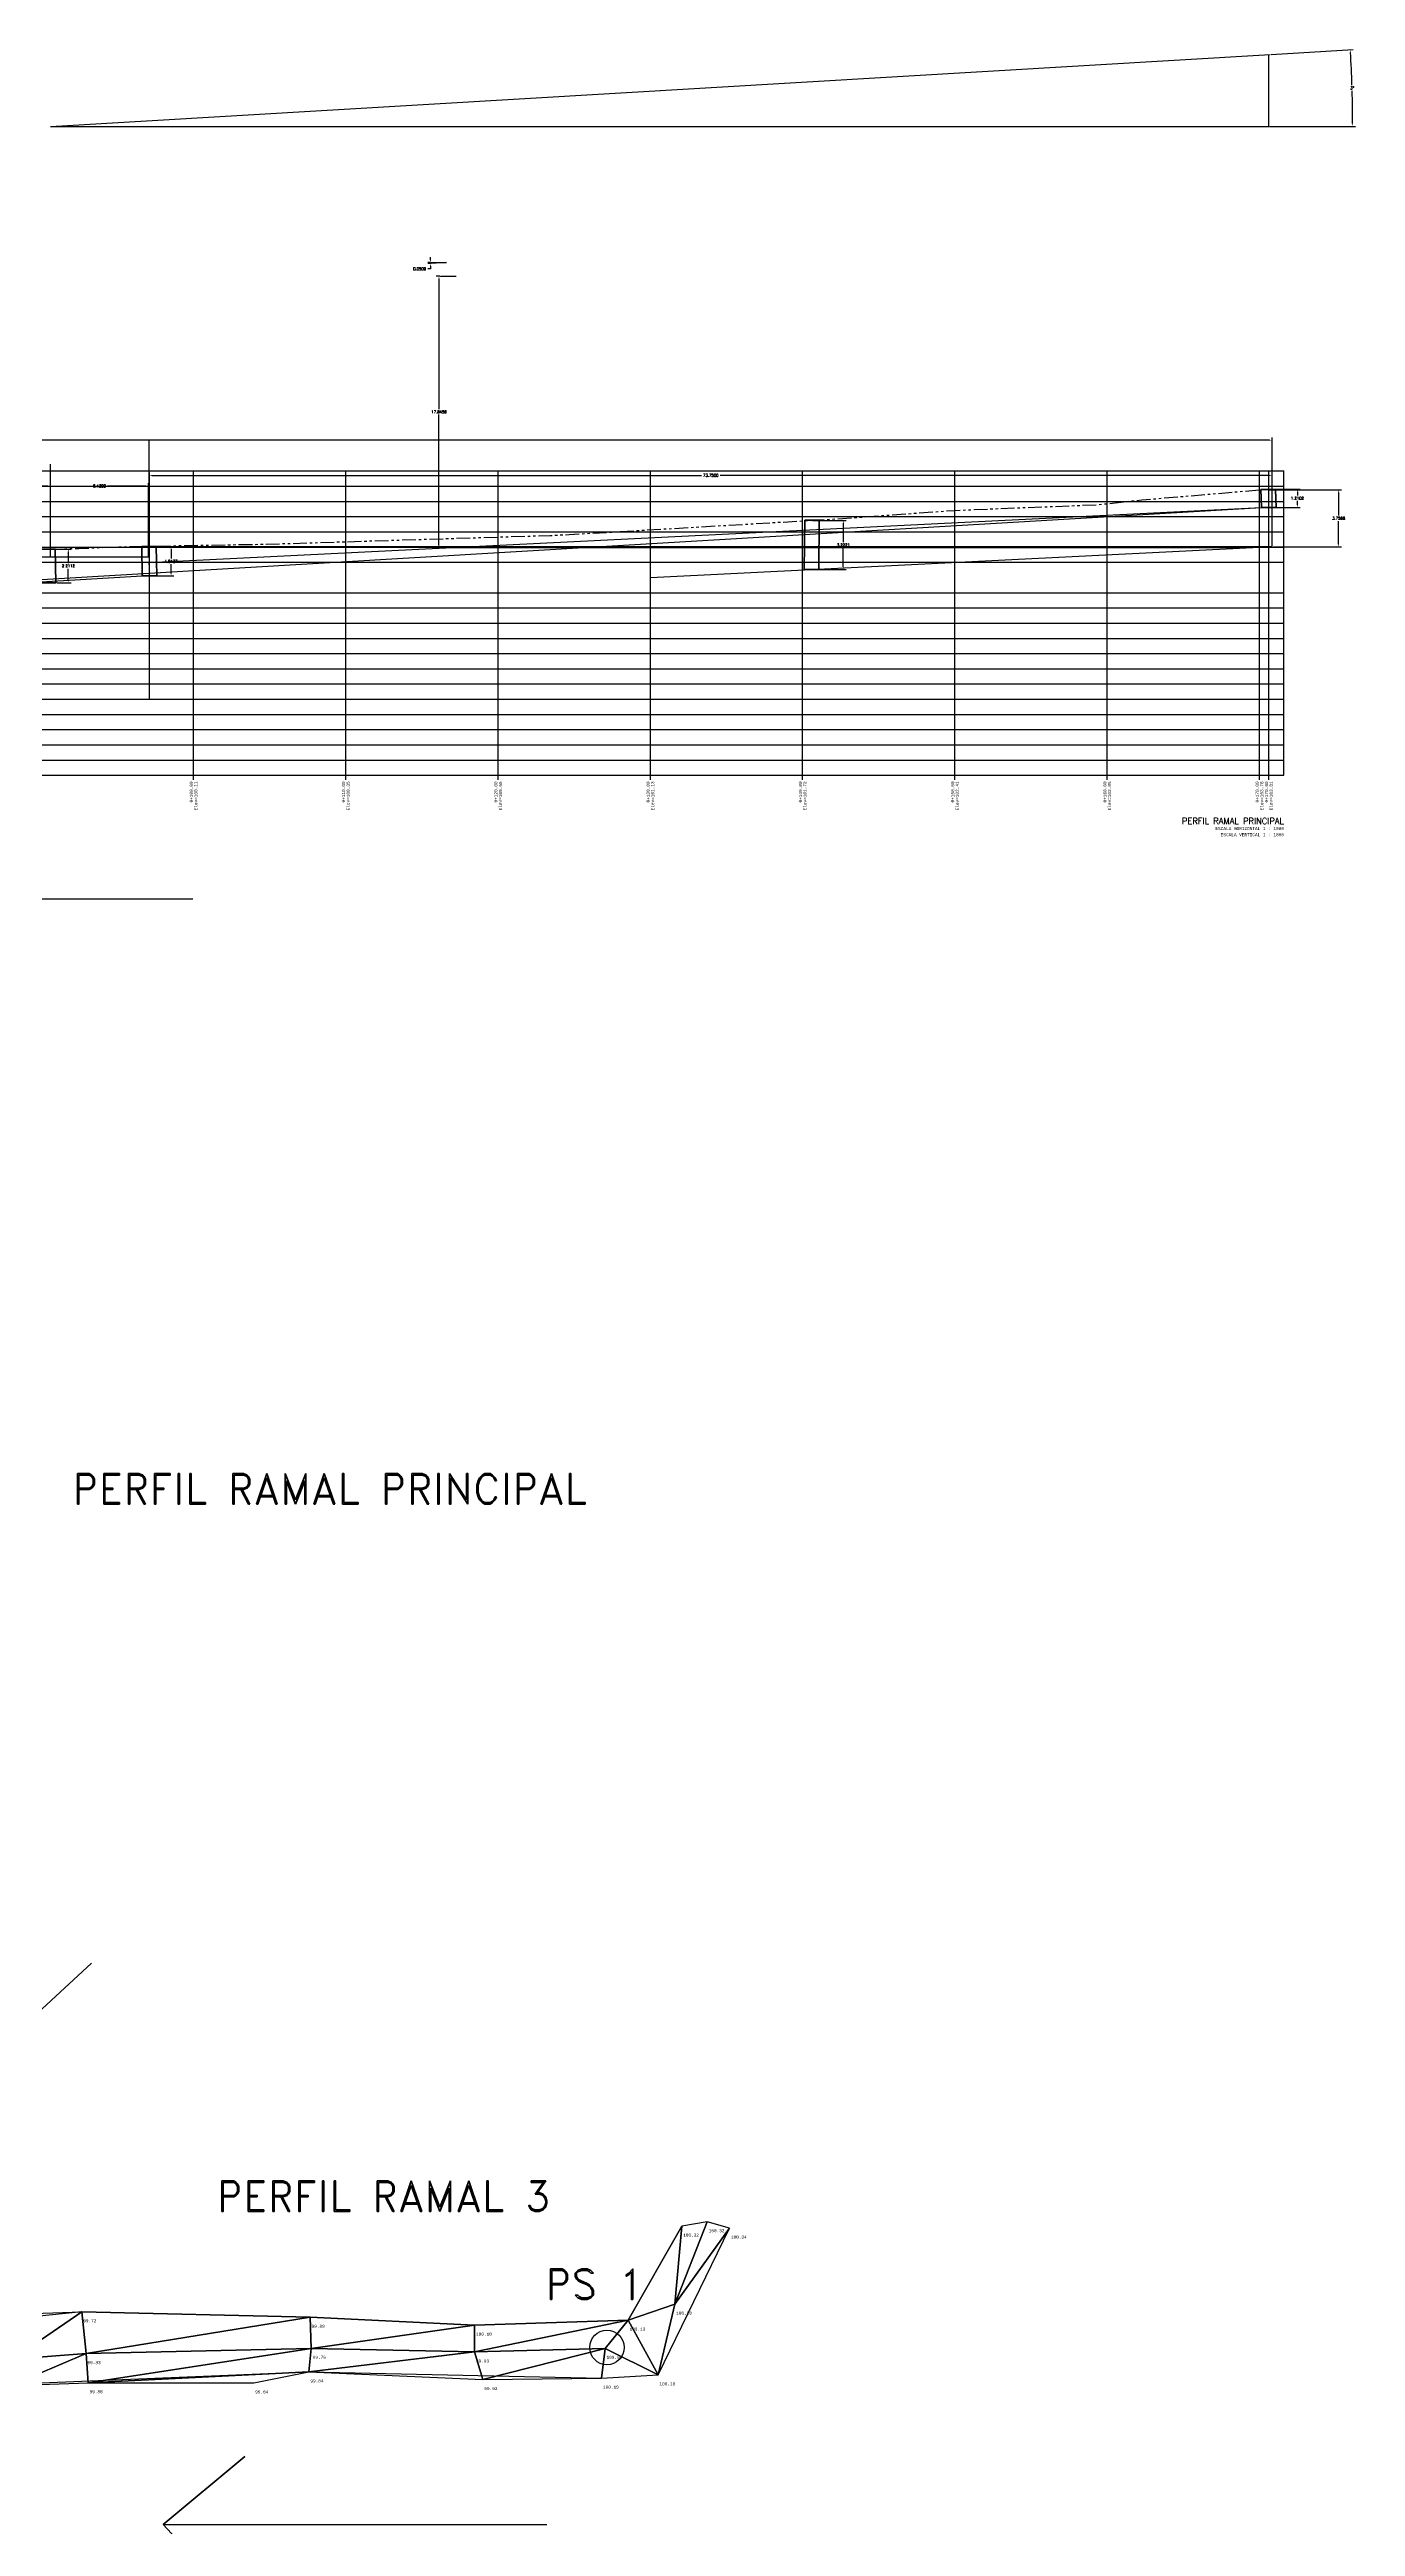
# Model space of a CAD drawing. Header units: metres. Extents: x 0 to 1752, y 632 to 1210.
# Drawn here: x 1445.4 to 1531.2, y 1001.3 to 1164 of the extents above; entities that cross this region are included whole.
import ezdxf
from ezdxf.enums import TextEntityAlignment as Align

# ---------------------------------------------------------------- set-up
doc = ezdxf.new("R2010")
doc.units = ezdxf.units.M
doc.header["$PDMODE"] = 32
doc.header["$PDSIZE"] = 0.2
doc.linetypes.add('SECCION1', pattern=[0.895, 0.45, -0.095, 0.08, -0.095, 0.08, -0.095])
doc.linetypes.add('SECCION3', pattern=[1.79, 0.9, -0.19, 0.16, -0.19, 0.16, -0.19])
for name, color, linetype in [('CVL_PERF', 2, 'SECCION1'), ('CVL_PERF_CUAD', 1, 'Continuous'), ('CVL_PERF_RET', 8, 'Continuous'), ('CVL_PERF_TX', 2, 'Continuous'), ('CVL_PUNTO_COR', 2, 'Continuous'), ('CVL_TRI', 7, 'Continuous')]:
    doc.layers.add(name, color=color, linetype=linetype)
doc.styles.add('HUECA1', font='hueca1.shx')
doc.styles.add('MONOTXT4', font='monotxt4.shx')
doc.styles.get("Standard").update_dxf_attribs({"font": 'simplex.shx'})
doc.dimstyles.get("Standard").update_dxf_attribs({"dimtxt": 0.18, "dimasz": 0.18, "dimexe": 0.18, "dimexo": 0.0625, "dimgap": 0.09, "dimtad": 0, "dimtih": 1, "dimtoh": 1, "dimdec": 4, "dimzin": 0, "dimdsep": 46, "dimtxsty": 'Standard', "dimcen": 0.09, "dimadec": 0, "dimazin": 0, "dimtfac": 1, "dimtdec": 4, "dimtofl": 0, "dimtmove": 0, "dimatfit": 3, "dimfxl": 1, "dimtolj": 1, "dimtzin": 0, "dimarcsym": 0})

# ---------------------------------------------------------------- blocks, each defined once
blk = doc.blocks.new('*D71')
at = {"color": 0, "lineweight": -2, "transparency": 16777216}
for p, q in [((1525.56, 1135.17), (1527.56, 1135.17)), ((1527.38, 1134.99), (1527.38, 1134.75)), ((1527.38, 1134.14), (1527.38, 1134.39)), ((1525.56, 1133.96), (1527.56, 1133.96))]:
    blk.add_line(p, q, dxfattribs=at)
at = {"color": 0, "lineweight": 25, "transparency": 16777216}
for points in [[(1527.35, 1134.99), (1527.41, 1134.99), (1527.38, 1135.17)], [(1527.35, 1134.14), (1527.41, 1134.14), (1527.38, 1133.96)]]:
    blk.add_solid(points, dxfattribs=at)
at = {"layer": 'Defpoints', "color": 0, "lineweight": 25, "transparency": 16777216}
for p in [(1525.5, 1135.17), (1525.5, 1133.96), (1527.38, 1133.96)]:
    blk.add_point(p, dxfattribs=at)
at = {"color": 0, "transparency": 16777216, "insert": (1527.38, 1134.57), "char_height": 0.18, "attachment_point": 5}
blk.add_mtext('\\A1;1.2102', dxfattribs=at)
blk = doc.blocks.new('*D74')
at = {"color": 0, "lineweight": -2, "transparency": 16777216}
for p, q in [((1360.58, 1129.43), (1360.58, 1138.56)), ((1360.76, 1138.38), (1442.49, 1138.38)), ((1525.55, 1138.38), (1443.83, 1138.38)), ((1525.73, 1131.44), (1525.73, 1138.56))]:
    blk.add_line(p, q, dxfattribs=at)
at = {"color": 0, "lineweight": 25, "transparency": 16777216}
for points in [[(1360.76, 1138.41), (1360.76, 1138.35), (1360.58, 1138.38)], [(1525.55, 1138.41), (1525.55, 1138.35), (1525.73, 1138.38)]]:
    blk.add_solid(points, dxfattribs=at)
at = {"layer": 'Defpoints', "color": 0, "lineweight": 25, "transparency": 16777216}
for p in [(1525.73, 1138.38), (1525.73, 1131.38), (1360.58, 1129.36)]:
    blk.add_point(p, dxfattribs=at)
at = {"color": 0, "transparency": 16777216, "insert": (1443.16, 1138.38), "char_height": 0.18, "attachment_point": 5}
blk.add_mtext('\\A1;165.1496', dxfattribs=at)
blk = doc.blocks.new('*D76')
at = {"color": 0, "lineweight": -2, "transparency": 16777216}
for p, q in [((1451.98, 1131.44), (1451.98, 1136.25)), ((1452.16, 1136.07), (1488.24, 1136.07)), ((1525.55, 1136.07), (1489.48, 1136.07)), ((1525.73, 1131.44), (1525.73, 1136.25))]:
    blk.add_line(p, q, dxfattribs=at)
at = {"color": 0, "lineweight": 25, "transparency": 16777216}
for points in [[(1452.16, 1136.1), (1452.16, 1136.04), (1451.98, 1136.07)], [(1525.55, 1136.1), (1525.55, 1136.04), (1525.73, 1136.07)]]:
    blk.add_solid(points, dxfattribs=at)
at = {"layer": 'Defpoints', "color": 0, "lineweight": 25, "transparency": 16777216}
for p in [(1451.98, 1136.07), (1451.98, 1131.38), (1525.73, 1131.38)]:
    blk.add_point(p, dxfattribs=at)
at = {"color": 0, "transparency": 16777216, "insert": (1488.86, 1136.07), "char_height": 0.18, "attachment_point": 5}
blk.add_mtext('\\A1;73.7500', dxfattribs=at)
blk = doc.blocks.new('*D77')
at = {"color": 0, "lineweight": -2, "transparency": 16777216}
for p, q in [((1445.5, 1130.76), (1445.5, 1135.55)), ((1445.68, 1135.37), (1448.18, 1135.37)), ((1451.75, 1135.37), (1449.25, 1135.37)), ((1451.93, 1130.76), (1451.93, 1135.55))]:
    blk.add_line(p, q, dxfattribs=at)
at = {"color": 0, "lineweight": 25, "transparency": 16777216}
for points in [[(1445.68, 1135.4), (1445.68, 1135.34), (1445.5, 1135.37)], [(1451.75, 1135.4), (1451.75, 1135.34), (1451.93, 1135.37)]]:
    blk.add_solid(points, dxfattribs=at)
at = {"layer": 'Defpoints', "color": 0, "lineweight": 25, "transparency": 16777216}
for p in [(1445.5, 1135.37), (1445.5, 1130.7), (1451.93, 1130.7)]:
    blk.add_point(p, dxfattribs=at)
at = {"color": 0, "transparency": 16777216, "insert": (1448.71, 1135.37), "char_height": 0.18, "attachment_point": 5}
blk.add_mtext('\\A1;6.4300', dxfattribs=at)
blk = doc.blocks.new('*D78')
at = {"color": 0, "lineweight": -2, "transparency": 16777216}
for p, q in [((1369.19, 1130.76), (1369.19, 1135.53)), ((1369.37, 1135.35), (1406.74, 1135.35)), ((1445.32, 1135.35), (1407.95, 1135.35)), ((1445.5, 1130.76), (1445.5, 1135.53))]:
    blk.add_line(p, q, dxfattribs=at)
at = {"color": 0, "lineweight": 25, "transparency": 16777216}
for points in [[(1369.37, 1135.38), (1369.37, 1135.32), (1369.19, 1135.35)], [(1445.32, 1135.38), (1445.32, 1135.32), (1445.5, 1135.35)]]:
    blk.add_solid(points, dxfattribs=at)
at = {"layer": 'Defpoints', "color": 0, "lineweight": 25, "transparency": 16777216}
for p in [(1369.19, 1135.35), (1369.19, 1130.7), (1445.5, 1130.7)]:
    blk.add_point(p, dxfattribs=at)
at = {"color": 0, "transparency": 16777216, "insert": (1407.34, 1135.35), "char_height": 0.18, "attachment_point": 5}
blk.add_mtext('\\A1;76.3100', dxfattribs=at)
blk = doc.blocks.new('*D79')
at = {"color": 0, "lineweight": -2, "transparency": 16777216}
for p, q in [((1525.56, 1135.13), (1530.27, 1135.13)), ((1530.09, 1134.95), (1530.09, 1133.43)), ((1530.09, 1131.56), (1530.09, 1133.07)), ((1525.79, 1131.38), (1530.27, 1131.38))]:
    blk.add_line(p, q, dxfattribs=at)
at = {"color": 0, "lineweight": 25, "transparency": 16777216}
for points in [[(1530.06, 1134.95), (1530.12, 1134.95), (1530.09, 1135.13)], [(1530.06, 1131.56), (1530.12, 1131.56), (1530.09, 1131.38)]]:
    blk.add_solid(points, dxfattribs=at)
at = {"layer": 'Defpoints', "color": 0, "lineweight": 25, "transparency": 16777216}
for p in [(1525.5, 1135.13), (1525.73, 1131.38), (1530.09, 1131.38)]:
    blk.add_point(p, dxfattribs=at)
at = {"color": 0, "lineweight": 30, "transparency": 16777216, "insert": (1530.09, 1133.25), "char_height": 0.18, "attachment_point": 5}
blk.add_mtext('\\A1;3.7568', dxfattribs=at)
blk = doc.blocks.new('*D80')
at = {"color": 0, "lineweight": -2, "transparency": 16777216}
for p, q in [((1452.15, 1131.38), (1453.6, 1131.38)), ((1453.42, 1131.2), (1453.42, 1130.6)), ((1452.15, 1129.46), (1453.6, 1129.46)), ((1453.42, 1129.64), (1453.42, 1130.24))]:
    blk.add_line(p, q, dxfattribs=at)
at = {"color": 0, "lineweight": 25, "transparency": 16777216}
for points in [[(1453.39, 1131.2), (1453.45, 1131.2), (1453.42, 1131.38)], [(1453.39, 1129.64), (1453.45, 1129.64), (1453.42, 1129.46)]]:
    blk.add_solid(points, dxfattribs=at)
at = {"layer": 'Defpoints', "color": 0, "lineweight": 25, "transparency": 16777216}
for p in [(1452.08, 1131.38), (1452.08, 1129.46), (1453.42, 1129.46)]:
    blk.add_point(p, dxfattribs=at)
at = {"color": 0, "lineweight": 25, "transparency": 16777216, "insert": (1453.42, 1130.42), "char_height": 0.18, "attachment_point": 5}
blk.add_mtext('\\A1;1.9127', dxfattribs=at)
blk = doc.blocks.new('*D81')
at = {"color": 0, "lineweight": -2, "transparency": 16777216}
for p, q in [((1445.87, 1131.23), (1446.85, 1131.23)), ((1446.67, 1131.05), (1446.67, 1130.3)), ((1446.67, 1129.2), (1446.67, 1129.94)), ((1445.91, 1129.02), (1446.85, 1129.02))]:
    blk.add_line(p, q, dxfattribs=at)
at = {"color": 0, "lineweight": 25, "transparency": 16777216}
for points in [[(1446.64, 1131.05), (1446.7, 1131.05), (1446.67, 1131.23)], [(1446.64, 1129.2), (1446.7, 1129.2), (1446.67, 1129.02)]]:
    blk.add_solid(points, dxfattribs=at)
at = {"layer": 'Defpoints', "color": 0, "lineweight": 25, "transparency": 16777216}
for p in [(1445.81, 1131.23), (1445.85, 1129.02), (1446.67, 1129.02)]:
    blk.add_point(p, dxfattribs=at)
at = {"color": 0, "lineweight": 25, "transparency": 16777216, "insert": (1446.67, 1130.12), "char_height": 0.18, "attachment_point": 5}
blk.add_mtext('\\A1;2.2112', dxfattribs=at)
blk = doc.blocks.new('*D91')
at = {"layer": 'CVL_PERF_CUAD', "color": 0, "lineweight": -2, "transparency": 16777216}
for p, q in [((1525.66, 1163.73), (1531.04, 1164.05)), ((1525.56, 1159), (1531.19, 1159))]:
    blk.add_line(p, q, dxfattribs=at)
for start, end in [(1.8089, 3.2559), (0.1206, 1.5676)]:
    blk.add_arc((1445.5, 1159), 85.51, start, end, dxfattribs=at)
at = {"layer": 'CVL_PERF_CUAD', "color": 0, "lineweight": 25, "transparency": 16777216}
for points in [[(1530.85, 1163.86), (1530.91, 1163.86), (1530.86, 1164.04)], [(1531.04, 1159.18), (1530.98, 1159.18), (1531.01, 1159)]]:
    blk.add_solid(points, dxfattribs=at)
at = {"layer": 'Defpoints', "color": 0, "lineweight": 25, "transparency": 16777216}
for p in [(1525.6, 1163.73), (1531, 1160.68), (1445.5, 1159), (1445.5, 1159), (1525.5, 1159)]:
    blk.add_point(p, dxfattribs=at)
at = {"layer": 'CVL_PERF_CUAD', "color": 0, "lineweight": 25, "transparency": 16777216, "insert": (1530.98, 1161.52), "char_height": 0.18, "attachment_point": 5}
blk.add_mtext('\\A1;3°', dxfattribs=at)
blk = doc.blocks.new('*D98')
at = {"layer": 'CVL_PERF_CUAD', "color": 0, "lineweight": -2, "transparency": 16777216}
for p, q in [((1470.44, 1150.05), (1470.27, 1150.05)), ((1470.44, 1150), (1470.27, 1150)), ((1470.45, 1149.64), (1470.27, 1149.64)), ((1470.45, 1150.23), (1470.45, 1150.41)), ((1470.45, 1149.82), (1470.45, 1149.64))]:
    blk.add_line(p, q, dxfattribs=at)
at = {"layer": 'CVL_PERF_CUAD', "color": 0, "lineweight": 25, "transparency": 16777216}
for points in [[(1470.42, 1150.23), (1470.48, 1150.23), (1470.45, 1150.05)], [(1470.42, 1149.82), (1470.48, 1149.82), (1470.45, 1150)]]:
    blk.add_solid(points, dxfattribs=at)
at = {"layer": 'Defpoints', "color": 0, "lineweight": 25, "transparency": 16777216}
for p in [(1470.45, 1150), (1470.5, 1150.05), (1470.5, 1150)]:
    blk.add_point(p, dxfattribs=at)
at = {"layer": 'CVL_PERF_CUAD', "color": 0, "lineweight": 25, "transparency": 16777216, "insert": (1469.74, 1149.64), "char_height": 0.18, "attachment_point": 5}
blk.add_mtext('\\A1;0.0509', dxfattribs=at)
blk = doc.blocks.new('*D101')
at = {"layer": 'CVL_PERF_CUAD', "color": 0, "lineweight": -2, "transparency": 16777216}
for p, q in [((1471.07, 1149.16), (1470.83, 1149.16)), ((1471.01, 1148.98), (1471.01, 1140.42)), ((1471.01, 1131.49), (1471.01, 1140.06)), ((1523.83, 1131.31), (1470.83, 1131.31))]:
    blk.add_line(p, q, dxfattribs=at)
at = {"layer": 'CVL_PERF_CUAD', "color": 0, "lineweight": 25, "transparency": 16777216}
for points in [[(1470.98, 1148.98), (1471.04, 1148.98), (1471.01, 1149.16)], [(1470.98, 1131.49), (1471.04, 1131.49), (1471.01, 1131.31)]]:
    blk.add_solid(points, dxfattribs=at)
at = {"layer": 'Defpoints', "color": 0, "lineweight": 25, "transparency": 16777216}
for p in [(1471.13, 1149.16), (1471.01, 1131.31), (1523.89, 1131.31)]:
    blk.add_point(p, dxfattribs=at)
at = {"layer": 'CVL_PERF_CUAD', "color": 0, "lineweight": 25, "transparency": 16777216, "insert": (1471.01, 1140.24), "char_height": 0.18, "attachment_point": 5}
blk.add_mtext('\\A1;17.8458', dxfattribs=at)
blk = doc.blocks.new('*D102')
at = {"layer": 'CVL_PERF_CUAD', "color": 0, "lineweight": -2, "transparency": 16777216}
for p, q in [((1495.54, 1133.11), (1497.74, 1133.11)), ((1497.56, 1132.93), (1497.56, 1131.68)), ((1497.56, 1130.07), (1497.56, 1131.32)), ((1495.54, 1129.89), (1497.74, 1129.89))]:
    blk.add_line(p, q, dxfattribs=at)
at = {"layer": 'CVL_PERF_CUAD', "color": 0, "lineweight": 25, "transparency": 16777216}
for points in [[(1497.53, 1132.93), (1497.59, 1132.93), (1497.56, 1133.11)], [(1497.53, 1130.07), (1497.59, 1130.07), (1497.56, 1129.89)]]:
    blk.add_solid(points, dxfattribs=at)
at = {"layer": 'Defpoints', "color": 0, "lineweight": 25, "transparency": 16777216}
for p in [(1495.48, 1133.11), (1497.56, 1133.11), (1495.48, 1129.89)]:
    blk.add_point(p, dxfattribs=at)
at = {"layer": 'CVL_PERF_CUAD', "color": 0, "lineweight": 25, "transparency": 16777216, "insert": (1497.56, 1131.5), "char_height": 0.18, "attachment_point": 5}
blk.add_mtext('\\A1;3.2221', dxfattribs=at)

msp = doc.modelspace()

# ---------------------------------------------------------------- linework, layer by layer
for p, q in [((1442.88689, 1033.41411), (1448.18349, 1038.32433)), ((1452.89533, 1001.44493), (1458.26102, 1005.91716)), ((1458.26102, 1005.91716), (1452.89533, 1001.44493)), ((1452.89533, 1001.44493), (1478.09091, 1001.44493)), ((1452.89533, 1001.44493), (1457.80555, 996.14832))]:
    msp.add_line(p, q)
at = {"color": 2, "lineweight": 25, "true_color": 0xf1eb1f, "flags": 128}
for points in [[(1445.5, 1159), (1525.59695, 1163.72572)], [(1444.92711, 1129.23474), (1525.02406, 1133.96046)]]:
    msp.add_lwpolyline(points, dxfattribs=at)
at = {"color": 114, "lineweight": 30, "true_color": 0x139b48, "flags": 128}
for points in [[(1525.73156, 1131.37611), (1451.98156, 1131.37611), (1451.98156, 1138.37611)], [(1445.49976, 1130.70152), (1369.18976, 1130.70152), (1369.18976, 1136.70152)], [(1451.92976, 1130.70152), (1445.49976, 1130.70152), (1445.49976, 1136.79773)]]:
    msp.add_lwpolyline(points, dxfattribs=at)
at = {"lineweight": 25, "flags": 128}
for points in [[(1451.98156, 1136.25181), (1451.98156, 1121.36264)], [(1451.98156, 1130.34997), (1525.02406, 1133.96046)], [(1451.98156, 1131.40291), (1451.98156, 1130.19997), (1451.98156, 1130.34997)]]:
    msp.add_lwpolyline(points, dxfattribs=at)
at = {"color": 242, "lineweight": 70, "true_color": 0xcd2027}
for points in [[(1524.98982, 1135.13291), (1525.94395, 1135.13291), (1525.97819, 1133.96046), (1525.02406, 1133.96046)], [(1495.02487, 1133.12315), (1495.979, 1133.12315), (1495.95534, 1129.89191), (1495.00121, 1129.89191)], [(1444.85746, 1131.22723), (1445.81159, 1131.22723), (1445.84583, 1129.01601), (1444.8917, 1129.01601)], [(1451.49236, 1131.40291), (1452.44649, 1131.40291), (1452.48074, 1129.46343), (1451.52661, 1129.46343)]]:
    msp.add_lwpolyline(points, close=True, dxfattribs=at)
at = {"flags": 128}
for points in [[(1526.50113, 1131.36264), (1527.50113, 1131.38264)], [(1526.50113, 1131.36264), (1527.50113, 1131.38264)], [(1354.84966, 1108.2422), (1454.84966, 1108.2422)]]:
    msp.add_lwpolyline(points, dxfattribs=at)
at = {"color": 6, "lineweight": 25, "flags": 128}
msp.add_lwpolyline([(1444.89287, 1129.07204), (1451.52661, 1129.46343)], dxfattribs=at)
at = {"color": 2, "flags": 128}
for points, elevation in [([(1433.56336, 1014.93742), (1447.55636, 1015.42042), (1462.55136, 1015.05742), (1473.34736, 1014.54242), (1483.43036, 1014.87442), (1486.95436, 1021.04842)], 100.353), ([(1433.99836, 1002.84942), (1433.70836, 1010.29442), (1462.47136, 1011.46242), (1481.68536, 1011.05642), (1485.39636, 1011.27442), (1490.08736, 1020.91342)], 100.09)]:
    msp.add_lwpolyline(points, dxfattribs=dict(at, elevation=elevation))
at = {"color": 1, "elevation": 100.039, "flags": 128}
msp.add_lwpolyline([(1431.90942, 1011.75779), (1434.04436, 1011.83942), (1443.01936, 1012.30242), (1447.83536, 1012.66642), (1462.62736, 1013.01442), (1473.34636, 1012.77842), (1481.91836, 1013.01442)], dxfattribs=at)
msp.add_circle((1482.04095, 1013.07224), 1.13238)
at = {"layer": 'CVL_PERF', "color": 2, "linetype": 'SECCION3', "flags": 128}
msp.add_lwpolyline([(1354.89287, 1127.28064), (1360.58196, 1130.49664), (1369.11514, 1130.74964), (1375.725, 1130.66364), (1385.27336, 1130.86964), (1399.11164, 1130.96664), (1414.23465, 1131.01364), (1429.76709, 1131.08064), (1442.83076, 1131.17667), (1447.35997, 1131.27164), (1450.33096, 1131.37894), (1454.53145, 1131.46692), (1459.66195, 1131.54964), (1478.30206, 1132.12196), (1479.5544, 1132.18364), (1497.11442, 1133.20964), (1504.85735, 1133.76864), (1514.29751, 1134.14764), (1517.16156, 1134.45864), (1525.50113, 1135.17064)], dxfattribs=at)
at = {"layer": 'CVL_PERF_CUAD', "color": 1, "linetype": 'Continuous'}
for p, q in [((1353.89287, 1136.36264), (1526.50113, 1136.36264)), ((1526.50113, 1116.36264), (1526.50113, 1136.36264)), ((1353.89287, 1116.36264), (1526.50113, 1116.36264))]:
    msp.add_line(p, q, dxfattribs=at)
at = {"layer": 'CVL_PERF_CUAD', "lineweight": 25, "flags": 128}
for points in [[(1445.5, 1159), (1525.5, 1159), (1525.5, 1163.72)], [(1470.5, 1150), (1470.5, 1150.0509), (1471.5, 1150.0509)], [(1471.5, 1150.0509), (1470.5, 1150)], [(1471.12971, 1149.10846), (1471.12971, 1149.15846), (1472.12971, 1149.15846)], [(1484.89287, 1129.36264), (1524.89287, 1131.36264)]]:
    msp.add_lwpolyline(points, dxfattribs=at)
at = {"layer": 'CVL_PERF_RET', "color": 8, "linetype": 'Continuous'}
for p, q in [((1454.89287, 1116.06264), (1454.89287, 1136.36264)), ((1464.89287, 1116.06264), (1464.89287, 1136.36264)), ((1474.89287, 1116.06264), (1474.89287, 1136.36264)), ((1484.89287, 1116.06264), (1484.89287, 1136.36264)), ((1494.89287, 1116.06264), (1494.89287, 1136.36264)), ((1504.89287, 1116.06264), (1504.89287, 1136.36264)), ((1514.89287, 1116.06264), (1514.89287, 1136.36264)), ((1524.89287, 1116.06264), (1524.89287, 1136.36264)), ((1525.50113, 1116.06264), (1525.50113, 1136.36264)), ((1353.89287, 1135.36264), (1526.50113, 1135.36264)), ((1353.89287, 1134.36264), (1526.50113, 1134.36264)), ((1353.89287, 1133.36264), (1526.50113, 1133.36264)), ((1353.89287, 1132.36264), (1526.50113, 1132.36264)), ((1353.89287, 1131.36264), (1526.50113, 1131.36264)), ((1353.89287, 1130.36264), (1526.50113, 1130.36264)), ((1353.89287, 1128.36264), (1526.50113, 1128.36264)), ((1353.89287, 1127.36264), (1526.50113, 1127.36264)), ((1353.89287, 1126.36264), (1526.50113, 1126.36264)), ((1353.89287, 1125.36264), (1526.50113, 1125.36264)), ((1353.89287, 1124.36264), (1526.50113, 1124.36264)), ((1353.89287, 1123.36264), (1526.50113, 1123.36264)), ((1353.89287, 1122.36264), (1526.50113, 1122.36264)), ((1353.89287, 1121.36264), (1526.50113, 1121.36264)), ((1353.89287, 1120.36264), (1526.50113, 1120.36264)), ((1353.89287, 1119.36264), (1526.50113, 1119.36264)), ((1353.89287, 1118.36264), (1526.50113, 1118.36264)), ((1353.89287, 1117.36264), (1526.50113, 1117.36264))]:
    msp.add_line(p, q, dxfattribs=at)
at = {"layer": 'CVL_TRI', "color": 8, "linetype": 'Continuous'}
for points in [[(1483.43036, 1014.87442, 100.13), (1486.49036, 1015.92142, 100.197), (1486.95436, 1021.04842, 100.315)], [(1485.39636, 1011.27442, 100.099), (1490.08736, 1020.91342, 100.339), (1486.49036, 1015.92142, 100.197)], [(1486.49036, 1015.92142, 100.197), (1490.08736, 1020.91342, 100.339), (1488.62836, 1021.33642, 100.323)], [(1486.49036, 1015.92142, 100.197), (1488.62836, 1021.33642, 100.323), (1486.95436, 1021.04842, 100.315)], [(1485.39636, 1011.27442, 100.099), (1486.49036, 1015.92142, 100.197), (1483.43036, 1014.87442, 100.13)], [(1443.01936, 1012.30242, 99.968), (1447.83536, 1012.66642, 99.833), (1447.55636, 1015.42042, 99.719)], [(1443.01936, 1012.30242, 99.968), (1447.55636, 1015.42042, 99.719), (1443.48336, 1014.99042, 99.97)], [(1447.55636, 1015.42042, 99.719), (1447.83536, 1012.66642, 99.833), (1462.55136, 1015.05742, 99.887)], [(1447.83536, 1012.66642, 99.833), (1462.62736, 1013.01442, 99.761), (1462.55136, 1015.05742, 99.887)], [(1462.55136, 1015.05742, 99.887), (1462.62736, 1013.01442, 99.761), (1473.34736, 1014.54242, 100.099)], [(1462.62736, 1013.01442, 99.761), (1473.34636, 1012.77842, 99.925), (1473.34736, 1014.54242, 100.099)], [(1473.34636, 1012.77842, 99.925), (1481.91836, 1013.01442, 100.039), (1483.43036, 1014.87442, 100.13)], [(1473.34636, 1012.77842, 99.925), (1483.43036, 1014.87442, 100.13), (1473.34736, 1014.54242, 100.099)], [(1483.43036, 1014.87442, 100.13), (1481.91836, 1013.01442, 100.039), (1485.39636, 1011.27442, 100.099)], [(1443.01936, 1012.30242, 99.968), (1442.91336, 1010.57342, 99.974), (1447.83536, 1012.66642, 99.833)], [(1447.96936, 1010.75642, 99.883), (1447.83536, 1012.66642, 99.833), (1442.91336, 1010.57342, 99.974)], [(1447.83536, 1012.66642, 99.833), (1447.96936, 1010.75642, 99.883), (1462.62736, 1013.01442, 99.761)], [(1447.96936, 1010.75642, 99.883), (1462.47136, 1011.46242, 99.844), (1462.62736, 1013.01442, 99.761)], [(1462.47136, 1011.46242, 99.844), (1473.34636, 1012.77842, 99.925), (1462.62736, 1013.01442, 99.761)], [(1462.47136, 1011.46242, 99.844), (1473.89436, 1010.96042, 99.917), (1473.34636, 1012.77842, 99.925)], [(1473.34636, 1012.77842, 99.925), (1473.89436, 1010.96042, 99.917), (1481.91836, 1013.01442, 100.039)], [(1473.89436, 1010.96042, 99.917), (1481.68536, 1011.05642, 100.188), (1481.91836, 1013.01442, 100.039)], [(1481.68536, 1011.05642, 100.188), (1485.39636, 1011.27442, 100.099), (1481.91836, 1013.01442, 100.039)], [(1447.96936, 1010.75642, 99.883), (1458.84636, 1010.73742, 99.842), (1462.47136, 1011.46242, 99.844)]]:
    msp.add_3dface(points, dxfattribs=at)

# ---------------------------------------------------------------- texts
at = {"layer": 'CVL_PERF_TX', "color": 2, "style": 'MONOTXT4'}
for s, p in [('0+100.00', (1454.74287, 1115.96264)), ('Elev=100.11', (1455.04287, 1115.96264)), ('0+110.00', (1464.74287, 1115.96264)), ('Elev=100.35', (1465.04287, 1115.96264)), ('0+120.00', (1474.74287, 1115.96264)), ('Elev=100.65', (1475.04287, 1115.96264)), ('0+130.00', (1484.74287, 1115.96264)), ('Elev=101.13', (1485.04287, 1115.96264)), ('0+140.00', (1494.74287, 1115.96264)), ('Elev=101.72', (1495.04287, 1115.96264)), ('0+150.00', (1504.74287, 1115.96264)), ('Elev=102.41', (1505.04287, 1115.96264)), ('0+160.00', (1514.74287, 1115.96264)), ('Elev=102.85', (1515.04287, 1115.96264)), ('0+170.00', (1524.74287, 1115.96264)), ('Elev=103.76', (1525.04287, 1115.96264)), ('0+170.60', (1525.35113, 1115.96264)), ('Elev=103.81', (1525.65113, 1115.96264))]:
    msp.add_text(s, height=0.2, rotation=90, dxfattribs=at).set_placement(p, align=Align.MIDDLE_RIGHT)
at = {"layer": 'CVL_PERF_TX', "color": 1, "style": 'HUECA1'}
for s, height, p in [('PERFIL RAMAL PRINCIPAL', 0.4, (1526.50113, 1113.56264)), ('PERFIL RAMAL PRINCIPAL', 2, (1480.706, 1070.48325)), ('PERFIL RAMAL 3', 2, (1478.35995, 1024.00944)), ('PS 1 ', 2, (1485.8753, 1018.2291, 100.056))]:
    msp.add_text(s, height=height, dxfattribs=at).set_placement(p, align=Align.TOP_RIGHT)
at = {"layer": 'CVL_PERF_TX', "color": 2, "style": 'MONOTXT4'}
for s, p in [('ESCALA HORIZONTAL 1 : 1000', (1526.50113, 1112.96264)), ('ESCALA VERTICAL 1 : 1000', (1526.50113, 1112.56264))]:
    msp.add_text(s, height=0.2, dxfattribs=at).set_placement(p, align=Align.TOP_RIGHT)
at = {"layer": 'CVL_PUNTO_COR', "color": 1, "style": 'MONOTXT4'}
for s, p in [('100.32', (1487.04762, 1020.55719, 100.315)), ('100.32', (1488.72162, 1020.84519, 100.323)), ('100.34', (1490.18062, 1020.42219, 100.339)), ('99.72', (1447.64962, 1014.92919, 99.719)), ('99.89', (1462.64462, 1014.56619, 99.887)), ('100.10', (1473.44062, 1014.05119, 100.099)), ('100.13', (1483.52362, 1014.38319, 100.13)), ('100.20', (1486.58362, 1015.43019, 100.197)), ('99.76', (1462.72062, 1012.52319, 99.761)), ('99.93', (1473.43962, 1012.28719, 99.925)), ('100.04', (1482.01162, 1012.52319, 100.039)), ('99.83', (1447.92862, 1012.17519, 99.833)), ('99.84', (1462.56462, 1010.97119, 99.844)), ('100.10', (1485.48962, 1010.78319, 100.099)), ('99.88', (1448.06262, 1010.26519, 99.883)), ('99.84', (1458.93962, 1010.24619, 99.842)), ('99.92', (1473.98762, 1010.46919, 99.917)), ('100.19', (1481.77862, 1010.56519, 100.188))]:
    msp.add_text(s, height=0.2, dxfattribs=at).set_placement(p, align=Align.TOP_LEFT)

# ---------------------------------------------------------------- dimensions: what is measured, and where the dimension line sits
for base, p1, p2, picture, middle in [((1525.73156, 1138.37611), (1360.58196, 1129.36264), (1525.73156, 1131.37611), '*D74', (1443.15676, 1138.37611)), ((1451.98156, 1136.07181), (1525.73156, 1131.37611), (1451.98156, 1131.37611), '*D76', (1488.85656, 1136.07181)), ((1369.18976, 1135.35033), (1445.49976, 1130.70152), (1369.18976, 1130.70152), '*D78', (1407.34476, 1135.35033)), ((1445.49976, 1135.37325), (1451.92976, 1130.70152), (1445.49976, 1130.70152), '*D77', (1448.71476, 1135.37325))]:
    dim = msp.add_linear_dim(base=base, p1=p1, p2=p2, dimstyle='Standard')
    dim.commit()
    dim.dimension.update_dxf_attribs({"geometry": picture, "text_midpoint": middle})
dim = msp.add_linear_dim(base=(1527.38116, 1133.96046), p1=(1525.50113, 1135.17064), p2=(1525.50113, 1133.96046), angle=90, dimstyle='Standard')
dim.commit()
dim.dimension.update_dxf_attribs({"geometry": '*D71', "text_midpoint": (1527.38116, 1134.56555)})
at = {"lineweight": 30}
dim = msp.add_linear_dim(base=(1530.09117, 1131.37611), p1=(1525.50113, 1135.13291), p2=(1525.73156, 1131.37611), angle=90, dimstyle='Standard', dxfattribs=at)
dim.commit()
dim.dimension.update_dxf_attribs({"geometry": '*D79', "text_midpoint": (1530.09117, 1133.25451)})
at = {"lineweight": 25}
for base, p1, p2, picture, middle in [((1446.67152, 1129.01601), (1445.81159, 1131.22723), (1445.84583, 1129.01601), '*D81', (1446.67152, 1130.12162)), ((1453.42389, 1129.46343), (1452.08329, 1131.37611), (1452.08329, 1129.46343), '*D80', (1453.42389, 1130.41977))]:
    dim = msp.add_linear_dim(base=base, p1=p1, p2=p2, angle=90, dimstyle='Standard', dxfattribs=at)
    dim.commit()
    dim.dimension.update_dxf_attribs({"geometry": picture, "text_midpoint": middle})
at = {"layer": 'CVL_PERF_CUAD', "lineweight": 25}
dim = msp.add_angular_dim_2l(base=(1530.99666, 1160.6797), line1=((1445.5, 1159), (1525.5, 1159)), line2=((1445.5, 1159), (1525.59695, 1163.72572)), dimstyle='Standard', dxfattribs=at)
dim.commit()
dim.dimension.update_dxf_attribs({"geometry": '*D91', "text_midpoint": (1530.97604, 1161.51935)})
at = {"layer": 'CVL_PERF_CUAD', "color": 114, "lineweight": 25, "true_color": 0x139b48}
dim = msp.add_linear_dim(base=(1470.45312, 1150), p1=(1470.5, 1150.0509), p2=(1470.5, 1150), angle=90, dimstyle='Standard', dxfattribs=at)
dim.commit()
dim.dimension.update_dxf_attribs({"geometry": '*D98', "text_midpoint": (1469.74169, 1149.64)})
at = {"layer": 'CVL_PERF_CUAD', "lineweight": 25}
for base, p1, p2, picture, middle in [((1471.01231, 1131.31264), (1471.12971, 1149.15846), (1523.89287, 1131.31264), '*D101', (1471.01231, 1140.23555)), ((1497.55617, 1133.11404), (1495.47827, 1129.89191), (1495.47827, 1133.11404), '*D102', (1497.55617, 1131.50297))]:
    dim = msp.add_linear_dim(base=base, p1=p1, p2=p2, angle=90, dimstyle='Standard', dxfattribs=at)
    dim.commit()
    dim.dimension.update_dxf_attribs({"geometry": picture, "text_midpoint": middle})

doc.saveas('drawing.dxf')
